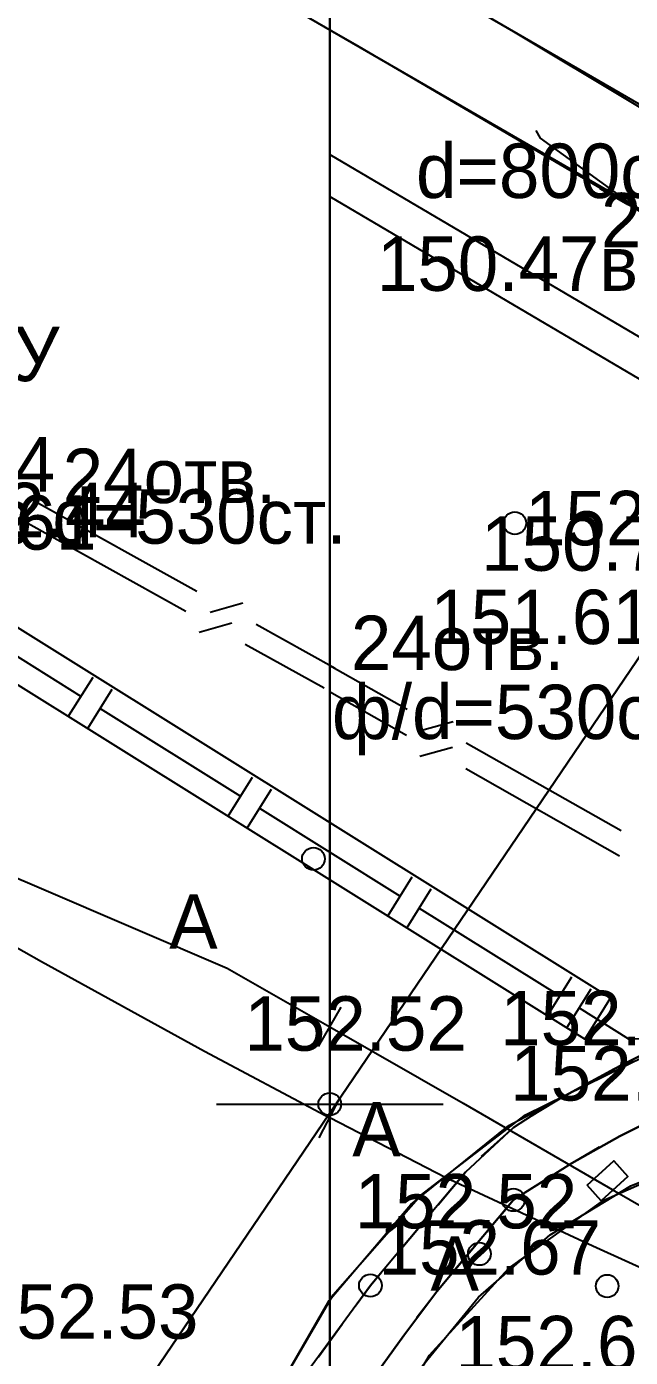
# Model space of a CAD drawing. Header units: metres. Extents: x -2743 to 126, y 13412 to 13916.
# Drawn here: x -2006.69 to -1993.37, y 13694.42 to 13723.76 of the extents above; entities that cross this region are included whole.
import ezdxf

# ---------------------------------------------------------------- set-up
doc = ezdxf.new("R2010")
doc.units = ezdxf.units.M
for name, color, linetype in [('0_геоподоснова', 7, 'Continuous'), ('link-улица Берзарина_Покрытия — Новые$0$ДВ_ПП_Газон_Р', 7, 'Continuous'), ('link-улица Берзарина_Покрытия — Новые$0$ДВ_ПП_Тип2_Р_покрытия_ПЧ_Местные', 7, 'Continuous'), ('link-улица Берзарина_Покрытия — Новые$0$ДВ_ПП_Тип4_У_ПЧ за счет АБ_ТР', 7, 'Continuous'), ('link-улица Берзарина_Покрытия — Новые$0$ДВ_ПП_Тип5_Р ТР', 7, 'Continuous'), ('link-улица Берзарина_Покрытия — Новые$0$ДВ_ПП_Тип6_У_ТР_3м за счет АБ_ПЧ', 7, 'Continuous'), ('link-улица Берзарина_Покрытия — Новые$0$ДВ_ПП_Тип6_У_ТР_3м за счет Газона', 7, 'Continuous'), ('link_улица Берзарина_борта$0$ДВ_ГП_П_Борт_БР100.30.15', 7, 'Continuous'), ('link_улица Берзарина_борта$0$ДВ_ГП_П_Борт_Пониженный_бетонный', 7, 'Continuous'), ('output[1-12]_3_ДЖКХ-24_03233tp$0$Горизонтали', 7, 'Continuous'), ('output[1-12]_3_ДЖКХ-24_03233tp$0$Граница улицы', 7, 'Continuous'), ('output[1-12]_3_ДЖКХ-24_03233tp$0$Здания', 7, 'Continuous'), ('output[1-12]_3_ДЖКХ-24_03233tp$0$Колодцы', 7, 'Continuous'), ('output[1-12]_3_ДЖКХ-24_03233tp$0$Светофоры', 7, 'Continuous'), ('output[1-12]_3_ДЖКХ-24_03233up$0$Водопровод', 7, 'Continuous'), ('output[1-12]_3_ДЖКХ-24_03233up$0$Газопровод', 7, 'Continuous'), ('output[1-12]_3_ДЖКХ-24_03233up$0$Кабель защиты', 7, 'Continuous'), ('output[1-12]_3_ДЖКХ-24_03233up$0$Кабель связи', 7, 'Continuous'), ('output[1-12]_3_ДЖКХ-24_03233up$0$Кабель электрический', 7, 'Continuous'), ('output[1-12]_brd$0$Координатные кресты', 7, 'Continuous'), ('output[1-12]_brd$0$Рамки', 7, 'Continuous'), ('output[19-22]_brd$0$Рамки', 7, 'Continuous'), ('output[23]_brd$0$Координатные кресты', 7, 'Continuous'), ('output[24-26]_brd$0$Координатные кресты', 7, 'Continuous'), ('output[24-26]_brd$0$Рамки', 7, 'Continuous')]:
    doc.layers.add(name, color=color, linetype=linetype)

msp = doc.modelspace()

# ---------------------------------------------------------------- linework, layer by layer
at = {"layer": '0_геоподоснова'}
for points in [[(-2000, 13697.5), (-2000, 13702.5)], [(-2002.5, 13700), (-1997.5, 13700)]]:
    msp.add_lwpolyline(points, dxfattribs=at)
at = {"layer": 'link-улица Берзарина_Покрытия — Новые$0$ДВ_ПП_Газон_Р'}
msp.add_lwpolyline([(-1995.299, 13686.451), (-2000.536, 13689.126), (-1999.131, 13692.209), (-1998.064, 13694.1), (-1996.718, 13695.743), (-1995.135, 13697.117), (-1993.356, 13698.202), (-1991.422, 13698.978), (-1989.373, 13699.423), (-1987.251, 13699.517), (-1985.097, 13699.24), (-1984.155, 13698.997), (-1983.236, 13698.68), (-1982.344, 13698.294), (-1981.484, 13697.839), (-1975.877, 13694.586), (-1977.227, 13692.595), (-1985.504, 13697.373), (-1988.079, 13698.859), (-1995.299, 13686.451)], close=True, dxfattribs=at)
at = {"layer": 'link-улица Берзарина_Покрытия — Новые$0$ДВ_ПП_Тип2_Р_покрытия_ПЧ_Местные'}
for points in [[(-1988.37, 13716.932), (-1991.106, 13718.488), (-1999.352, 13723.318), (-2007.644, 13728.067), (-2014.63, 13732.152), (-2022.675, 13721.511), (-2018.091, 13719.957), (-2017.864, 13719.88), (-2015.667, 13718.879), (-2013.732, 13717.473), (-2012.114, 13715.712), (-2010.867, 13713.644), (-2010.06, 13711.368), (-2009.726, 13709), (-2009.868, 13706.612), (-2010.489, 13704.278), (-2011.018, 13702.877), (-2011.09, 13702.616), (-2012.031, 13700.052), (-2013.582, 13696.083), (-2005.423, 13691.809), (-1988.37, 13716.932)], [(-1982.037, 13713.301), (-1984.113, 13714.505), (-1984.609, 13714.793), (-1988.37, 13716.932), (-2005.423, 13691.809), (-2002.709, 13690.387), (-2001.407, 13693.245), (-2000.012, 13695.674), (-1998.208, 13697.786), (-1996.046, 13699.528), (-1993.577, 13700.851), (-1992.659, 13701.312), (-1991.772, 13701.677), (-1991.425, 13701.772), (-1990.759, 13701.965), (-1990.216, 13702.085), (-1989.723, 13702.167), (-1988.98, 13702.266), (-1988.285, 13702.304), (-1987.199, 13702.294), (-1986.486, 13702.223), (-1985.992, 13702.145), (-1984.547, 13701.769), (-1982.037, 13713.301)]]:
    msp.add_lwpolyline(points, close=True, dxfattribs=at)
at = {"layer": 'link-улица Берзарина_Покрытия — Новые$0$ДВ_ПП_Тип4_У_ПЧ за счет АБ_ТР'}
msp.add_lwpolyline([(-1992.659, 13701.312), (-1993.577, 13700.851), (-1993.443, 13700.907), (-1993.308, 13700.961)], dxfattribs=at)
at = {"layer": 'link-улица Берзарина_Покрытия — Новые$0$ДВ_ПП_Тип5_Р ТР'}
msp.add_lwpolyline([(-1981.138, 13712.857), (-1981.184, 13712.872), (-1981.23, 13712.888), (-1981.275, 13712.905), (-1981.321, 13712.923), (-1981.508, 13713.006), (-1981.691, 13713.097), (-1981.87, 13713.197), (-1982.044, 13713.305), (-1984.609, 13714.793), (-1984.938, 13714.983), (-1988.352, 13716.957), (-2014.627, 13732.15), (-2013.411, 13733.758), (-1995.949, 13723.66), (-1993.249, 13722.04), (-1989.548, 13719.851), (-1987.282, 13718.534), (-1981.615, 13715.24), (-1978.867, 13713.643), (-1981.138, 13712.857)], close=True, dxfattribs=at)
for points in [[(-1993.308, 13700.961), (-1993.443, 13700.907), (-1993.577, 13700.851), (-1993.715, 13700.782), (-1994.813, 13700.186), (-1995.537, 13699.753), (-1995.954, 13699.479), (-1997.004, 13698.499), (-1997.929, 13697.398), (-1999.103, 13696.001), (-2001.009, 13693.391)], [(-2000, 13692.637), (-1998.367, 13694.9), (-1997.638, 13695.873), (-1995.949, 13697.889), (-1994.661, 13698.696), (-1993.602, 13699.293), (-1992.195, 13700)]]:
    msp.add_lwpolyline(points, dxfattribs=at)
at = {"layer": 'link-улица Берзарина_Покрытия — Новые$0$ДВ_ПП_Тип6_У_ТР_3м за счет АБ_ПЧ'}
for points in [[(-1993.577, 13700.851), (-1994.391, 13700.415), (-1993.715, 13700.782), (-1993.577, 13700.851)], [(-1995.537, 13699.753), (-1995.954, 13699.479), (-1997.004, 13698.499), (-1997.929, 13697.398), (-1999.103, 13696.001), (-2001.009, 13693.391), (-2001.745, 13692.175), (-2001.986, 13691.737), (-2002.346, 13691.072), (-2002.701, 13690.383), (-2002.708, 13690.388), (-2001.407, 13693.245), (-2000.012, 13695.674), (-1998.208, 13697.786), (-1996.046, 13699.528), (-1994.391, 13700.415), (-1994.813, 13700.186), (-1995.537, 13699.753)]]:
    msp.add_lwpolyline(points, close=True, dxfattribs=at)
at = {"layer": 'link-улица Берзарина_Покрытия — Новые$0$ДВ_ПП_Тип6_У_ТР_3м за счет Газона'}
msp.add_lwpolyline([(-1998.064, 13694.1), (-1996.718, 13695.743), (-1995.135, 13697.117), (-1993.356, 13698.202), (-1991.422, 13698.978), (-1989.373, 13699.423), (-1987.251, 13699.517), (-1985.097, 13699.24), (-1984.833, 13700.456), (-1984.833, 13700.456), (-1985.526, 13700.638), (-1986.887, 13700.871), (-1987.65, 13700.912), (-1988.486, 13700.899), (-1989.408, 13700.809), (-1990.16, 13700.672), (-1991.193, 13700.39), (-1992.195, 13700), (-1993.602, 13699.293), (-1994.661, 13698.696), (-1995.949, 13697.889), (-1997.638, 13695.873), (-1998.367, 13694.9), (-2000, 13692.637)], dxfattribs=at)
at = {"layer": 'link_улица Берзарина_борта$0$ДВ_ГП_П_Борт_БР100.30.15'}
for points in [[(-1984.113, 13714.505), (-1984.609, 13714.793), (-1984.938, 13714.983), (-2024.759, 13738.009), (-2033.586, 13743.112)], [(-2002.783, 13690.224), (-2001.407, 13693.245), (-1999.927, 13695.794), (-1997.998, 13697.986), (-1995.681, 13699.763), (-1993.037, 13701.066), (-1992.539, 13701.243), (-1992.036, 13701.403), (-1991.527, 13701.545), (-1991.014, 13701.669)]]:
    msp.add_lwpolyline(points, dxfattribs=at)
at = {"layer": 'link_улица Берзарина_борта$0$ДВ_ГП_П_Борт_Пониженный_бетонный'}
for points in [[(-1978.26, 13713.432), (-1994.202, 13722.65), (-2023.758, 13739.74)], [(-2000.536, 13689.126), (-1999.131, 13692.209), (-1997.803, 13694.464), (-1996.055, 13696.374), (-1993.952, 13697.883), (-1991.555, 13698.935), (-1988.993, 13699.465), (-1986.403, 13699.453), (-1983.872, 13698.908), (-1981.484, 13697.839), (-1919.727, 13662.01), (-1919.25, 13661.666), (-1918.852, 13661.24), (-1918.543, 13660.745), (-1918.336, 13660.194), (-1916.788, 13654.433), (-1916.383, 13653.353), (-1915.785, 13652.378), (-1915.012, 13651.535), (-1914.086, 13650.848), (-1901.556, 13643.634), (-1888.766, 13636.904), (-1875.729, 13630.666)]]:
    msp.add_lwpolyline(points, dxfattribs=at)
at = {"layer": 'output[1-12]_3_ДЖКХ-24_03233tp$0$Горизонтали'}
for centre in [(-1995.918, 13712.813), (-2000.36, 13705.41), (-1995.949, 13697.889), (-1999.103, 13696.001)]:
    msp.add_circle(centre, 0.25, dxfattribs=at)
at = {"layer": 'output[1-12]_3_ДЖКХ-24_03233tp$0$Граница улицы'}
for points in [[(-1993.427, 13719.832), (-1994.039, 13720.187)], [(-1994.379, 13700.434), (-1994.37, 13700.438), (-1993.715, 13700.782)], [(-1995.537, 13699.753), (-1995.138, 13700)], [(-1995.138, 13700), (-1994.813, 13700.186)], [(-1996.656, 13698.857), (-1995.954, 13699.479)], [(-1993.602, 13699.293), (-1992.962, 13699.615)], [(-1994.661, 13698.696), (-1994.046, 13699.063)], [(-1997.607, 13697.781), (-1997.004, 13698.499)], [(-1995.693, 13698.052), (-1995.089, 13698.437)], [(-1996.536, 13697.19), (-1996.075, 13697.738)], [(-1998.533, 13696.68), (-1997.929, 13697.398)], [(-1997.319, 13696.259), (-1996.858, 13696.807)], [(-1999.429, 13695.556), (-1999.103, 13696.001), (-1998.855, 13696.297)], [(-1998.074, 13695.305), (-1998.069, 13695.313), (-1997.638, 13695.873)], [(-2000, 13694.773), (-1999.723, 13695.152)], [(-2000.251, 13694.428), (-2000, 13694.773)], [(-1998.787, 13694.32), (-1998.44, 13694.8), (-1998.367, 13694.9)]]:
    msp.add_lwpolyline(points, dxfattribs=at)
at = {"layer": 'output[1-12]_3_ДЖКХ-24_03233tp$0$Здания'}
msp.add_lwpolyline([(-1994.321, 13698.213), (-1993.733, 13698.749), (-1993.422, 13698.408), (-1994.01, 13697.872), (-1994.321, 13698.213)], dxfattribs=at)
msp.add_circle((-1993.88, 13695.99), 0.25, dxfattribs=at)
at = {"layer": 'output[1-12]_3_ДЖКХ-24_03233tp$0$Светофоры'}
msp.add_circle((-1996.699, 13696.698), 0.25, dxfattribs=at)
at = {"layer": 'output[1-12]_3_ДЖКХ-24_03233up$0$Водопровод'}
for points in [[(-2000, 13720.947), (-1981.543, 13710.071)], [(-2000, 13720.018), (-1981.746, 13709.262)]]:
    msp.add_lwpolyline(points, dxfattribs=at)
at = {"layer": 'output[1-12]_3_ДЖКХ-24_03233up$0$Газопровод'}
for points in [[(-2000, 13704.945), (-2012.129, 13712.519), (-2011.561, 13713.43), (-2000, 13706.212)], [(-2008.579, 13710.929), (-2005.486, 13708.992)], [(-2005.752, 13708.569), (-2005.221, 13709.416)], [(-2005.328, 13708.303), (-2004.797, 13709.151)], [(-2005.062, 13708.727), (-2001.97, 13706.791)], [(-2002.235, 13706.367), (-2001.705, 13707.214)], [(-2001.812, 13706.101), (-2001.281, 13706.949)], [(-2001.546, 13706.525), (-2000, 13705.557)], [(-2000, 13706.212), (-1993.806, 13702.344), (-1994.375, 13701.433), (-2000, 13704.945)], [(-2000, 13705.557), (-1998.449, 13704.589)], [(-1998.714, 13704.165), (-1998.185, 13705.013)], [(-1998.29, 13703.9), (-1997.76, 13704.748)], [(-1998.025, 13704.324), (-1994.924, 13702.388)], [(-1995.189, 13701.964), (-1994.659, 13702.812)], [(-1994.765, 13701.699), (-1994.235, 13702.547)], [(-1994.5, 13702.123), (-1993.412, 13701.444), (-1992.373, 13701.457), (-1991.232, 13702.15)]]:
    msp.add_lwpolyline(points, dxfattribs=at)
at = {"layer": 'output[1-12]_3_ДЖКХ-24_03233up$0$Кабель связи'}
for points in [[(-2002.934, 13711.308), (-2006.423, 13713.248)], [(-2003.173, 13710.869), (-2006.656, 13712.805)], [(-2001.918, 13711.047), (-2002.639, 13710.841)], [(-2002.158, 13710.608), (-2002.878, 13710.402)], [(-1999.879, 13709.609), (-2001.623, 13710.579)], [(-2000.121, 13709.172), (-2001.862, 13710.14)], [(-1999.998, 13709.677), (-1998.292, 13708.71)], [(-2000.002, 13709.104), (-1998.304, 13708.142)], [(-1998.001, 13708.24), (-1997.279, 13708.44)], [(-1998.013, 13707.672), (-1997.291, 13707.872)], [(-1996.988, 13707.97), (-1993.575, 13706.035)], [(-1997, 13707.402), (-1993.605, 13705.477)]]:
    msp.add_lwpolyline(points, dxfattribs=at)
at = {"layer": 'output[1-12]_3_ДЖКХ-24_03233up$0$Кабель электрический'}
for points in [[(-1992.519, 13719.254), (-1995.348, 13721.303), (-1995.45, 13721.473)], [(-2012.51, 13707.2), (-2010.05, 13706.33), (-2006.41, 13704.78), (-2002.26, 13703), (-2000, 13701.705)], [(-2012.63, 13706.44), (-2009.87, 13705.13), (-2006.36, 13703.15), (-2002.76, 13701.17), (-2000.11, 13699.76), (-2000, 13699.703)], [(-2000.249, 13701.271), (-1999.751, 13702.139)], [(-2000.249, 13701.271), (-1999.751, 13702.139)], [(-2000, 13701.705), (-1997.06, 13700.02), (-1993.72, 13698.09), (-1990.47, 13696.22)], [(-2000.23, 13699.259), (-1999.77, 13700.147)], [(-2000.23, 13699.259), (-1999.77, 13700.147)], [(-2000, 13699.703), (-1997.44, 13698.38), (-1994.2, 13696.88), (-1991.1, 13695.47)]]:
    msp.add_lwpolyline(points, dxfattribs=at)
at = {"layer": 'output[1-12]_brd$0$Координатные кресты'}
msp.add_circle((-2000, 13700), 0.25, dxfattribs=at)
at = {"layer": 'output[1-12]_brd$0$Рамки'}
for points in [[(-2250, 13600), (-2250, 13850), (-2000, 13850), (-2000, 13600), (-2250, 13600)], [(-2000, 13500), (-2000, 13800), (-1750, 13800), (-1750, 13500), (-2000, 13500)]]:
    msp.add_lwpolyline(points, dxfattribs=at)
at = {"layer": 'output[19-22]_brd$0$Рамки'}
msp.add_lwpolyline([(-2000, 13500), (-2000, 13750)], dxfattribs=at)
at = {"layer": 'output[23]_brd$0$Координатные кресты'}
msp.add_circle((-2000, 13700), 0.25, dxfattribs=at)
at = {"layer": 'output[24-26]_brd$0$Координатные кресты'}
msp.add_circle((-2000, 13700), 0.25, dxfattribs=at)
at = {"layer": 'output[24-26]_brd$0$Рамки'}
msp.add_lwpolyline([(-2250, 13650), (-2250, 13900), (-2000, 13900), (-2000, 13650), (-2250, 13650)], dxfattribs=at)

# ---------------------------------------------------------------- texts
at = {"layer": 'output[1-12]_3_ДЖКХ-24_03233tp$0$Горизонтали'}
for s, p in [('152.44', (-2008.966, 13712.504)), ('152.61', (-2010.055, 13712.23)), ('152.55', (-1995.694, 13712.326)), ('152.52', (-2001.883, 13701.18)), ('152.42', (-1996.24, 13701.3)), ('152.57', (-1996.019, 13700.08)), ('152.52', (-1999.448, 13697.261)), ('152.67', (-1998.922, 13696.242)), ('152.53', (-2007.804, 13694.828)), ('152.65', (-1997.228, 13694.131))]:
    msp.add_text(s, height=1.2, dxfattribs=at).set_placement(p)
at = {"layer": 'output[1-12]_3_ДЖКХ-24_03233tp$0$Граница улицы'}
for p in [(-2003.542, 13703.427), (-1999.504, 13698.847), (-1997.778, 13695.887)]:
    msp.add_text('А', height=1.2, dxfattribs=at).set_placement(p)
at = {"layer": 'output[1-12]_3_ДЖКХ-24_03233tp$0$Колодцы'}
msp.add_text('152.74', height=1.2, dxfattribs=at).set_placement((-2010.967, 13713.512))
at = {"layer": 'output[1-12]_3_ДЖКХ-24_03233up$0$Водопровод'}
msp.add_text('d=800ст.', height=1.2, dxfattribs=at).set_placement((-1998.097, 13719.985))
at = {"layer": 'output[1-12]_3_ДЖКХ-24_03233up$0$Газопровод'}
for s, p in [('150.47в.тр.', (-1998.959, 13717.937)), ('ф-р d=530ст.', (-2009.311, 13712.361)), ('150.77в.тр.', (-1996.661, 13711.764)), ('151.61в.тр.', (-1997.782, 13710.147)), ('ф/d=530ст.', (-1999.951, 13708.052))]:
    msp.add_text(s, height=1.2, dxfattribs=at).set_placement(p)
at = {"layer": 'output[1-12]_3_ДЖКХ-24_03233up$0$Кабель защиты'}
msp.add_text('КУ', height=1.2, dxfattribs=at).set_placement((-2007.915, 13715.946))
at = {"layer": 'output[1-12]_3_ДЖКХ-24_03233up$0$Кабель связи'}
for p in [(-2005.891, 13713.257), (-1999.534, 13709.574)]:
    msp.add_text('24отв.', height=1.2, dxfattribs=at).set_placement(p)
at = {"layer": 'output[1-12]_3_ДЖКХ-24_03233up$0$Кабель электрический'}
msp.add_text('2к.', height=1.2, dxfattribs=at).set_placement((-1994.018, 13718.896))

doc.saveas('drawing.dxf')
